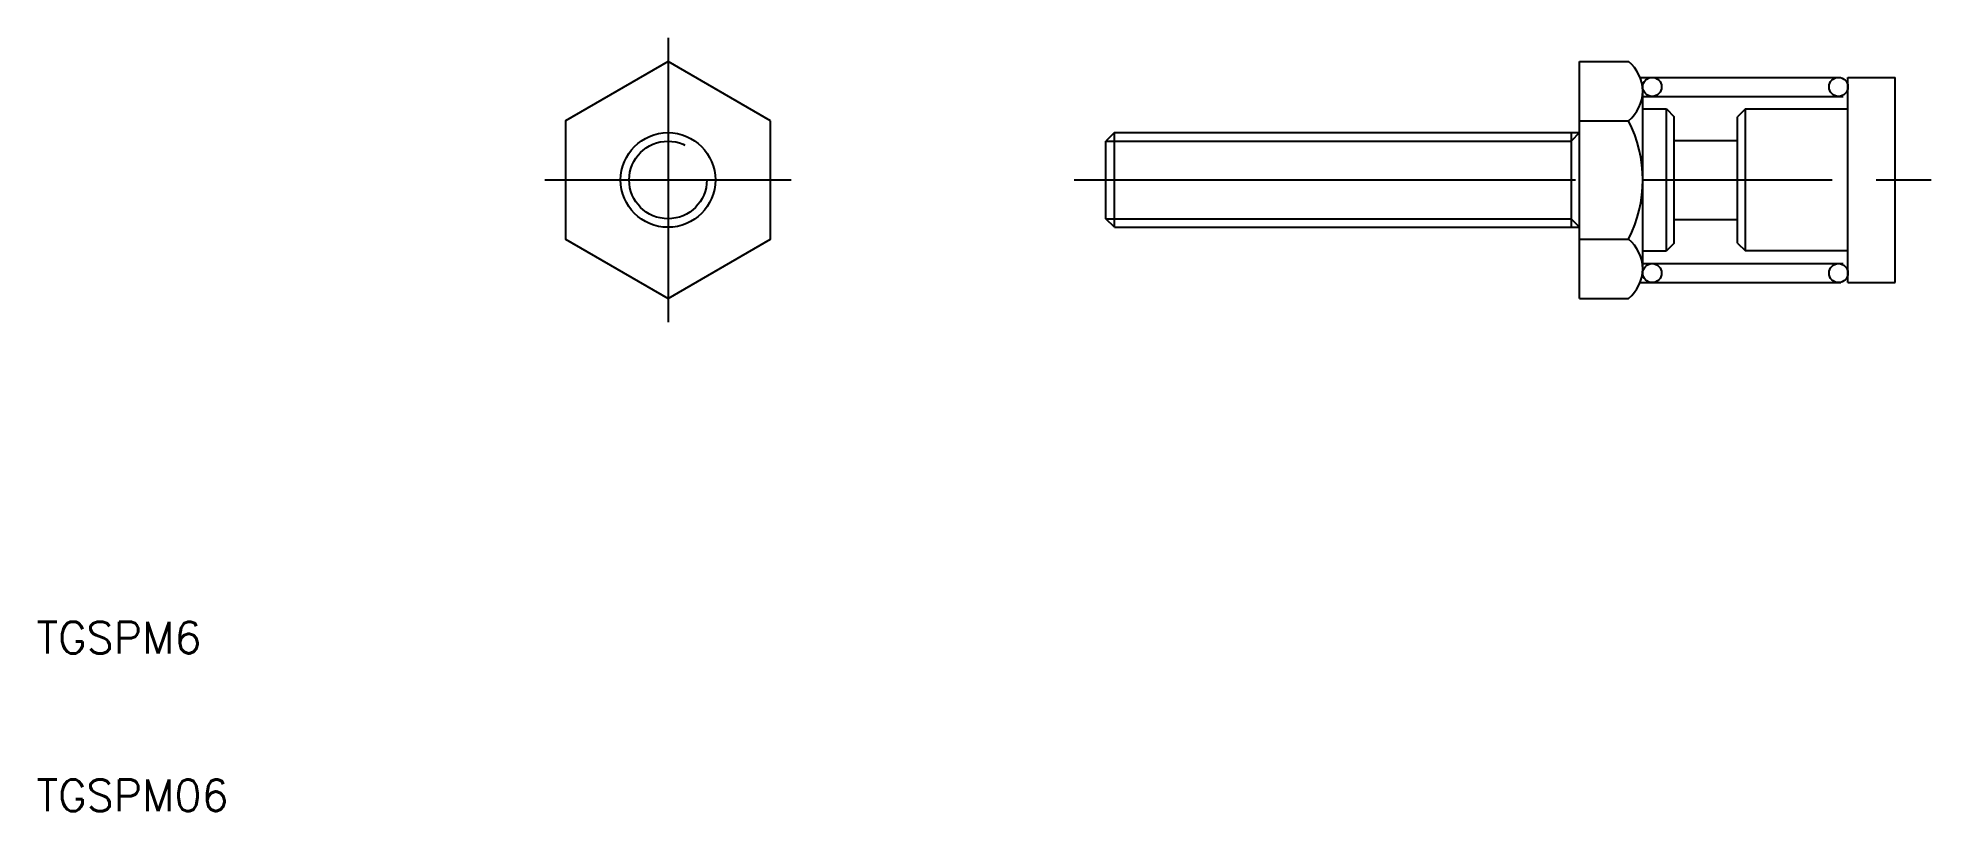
# Model space of a CAD drawing. Extents: x 10 to 130, y 10 to 59.
import ezdxf

# ---------------------------------------------------------------- set-up
doc = ezdxf.new("R2010")
doc.units = 0
doc.linetypes.add('CENTER', pattern=[50.8, 31.75, -6.35, 6.35, -6.35])
doc.linetypes.add('DASHED', pattern=[19.05, 12.7, -6.35])
doc.layers.get('0').update_dxf_attribs({"linetype": 'CONTINUOUS'})
doc.layers.add('CENTER', color=1, linetype='CENTER')
doc.styles.get("Standard").update_dxf_attribs({"font": 'txt.shx', "bigfont": '@extfont2.shx'})

msp = doc.modelspace()

# ---------------------------------------------------------------- linework, layer by layer
at = {"color": 7, "linetype": 'CONTINUOUS'}
for p, q in [((107.74, 42.49), (107.74, 57.51)), ((107.74, 57.51), (108.84, 57.51)), ((107.74, 57.51), (108.84, 57.51)), ((107.74, 57.51), (110.84, 57.51)), ((124.74, 56.5), (127.74, 56.5)), ((124.74, 43.5), (124.74, 56.5)), ((127.74, 43.5), (127.74, 56.5)), ((111.74, 44.37), (111.74, 55.63)), ((111.74, 44.51), (111.74, 55.49)), ((111.74, 54.5), (113.24, 54.5)), ((113.24, 54.5), (113.74, 54)), ((113.24, 45.5), (113.24, 54.5)), ((113.74, 46), (113.74, 54)), ((118.24, 54.5), (117.74, 54)), ((117.74, 46), (117.74, 54)), ((118.24, 54.5), (124.74, 54.5)), ((118.24, 45.5), (118.24, 54.5)), ((78.28, 53), (77.74, 52.46)), ((78.28, 53), (107.74, 53)), ((78.28, 47), (78.28, 53)), ((107.2, 53), (107.2, 47)), ((107.74, 53.75), (110.84, 53.75)), ((77.74, 47.54), (77.74, 52.46)), ((113.74, 52.5), (117.74, 52.5)), ((78.28, 47), (77.74, 47.54)), ((78.28, 47), (107.74, 47)), ((113.74, 47.5), (117.74, 47.5)), ((107.74, 46.25), (110.84, 46.25)), ((113.74, 46), (113.24, 45.5)), ((117.74, 46), (118.24, 45.5)), ((111.74, 45.5), (113.24, 45.5)), ((124.74, 45.5), (118.24, 45.5)), ((124.74, 43.5), (127.74, 43.5)), ((107.74, 42.49), (108.84, 42.49)), ((107.74, 42.49), (110.84, 42.49))]:
    msp.add_line(p, q, dxfattribs=at)
at = {"color": 3, "linetype": 'DASHED'}
for p, q in [((111.58, 56.5), (124.74, 56.5)), ((111.74, 55.3), (124.74, 55.3)), ((111.74, 44.7), (124.74, 44.7)), ((111.58, 43.5), (124.74, 43.5))]:
    msp.add_line(p, q, dxfattribs=at)
at = {"color": 3, "linetype": 'CONTINUOUS'}
for p, q in [((107.74, 53), (107.2, 52.46)), ((77.74, 52.46), (107.2, 52.46)), ((77.74, 47.54), (107.2, 47.54)), ((107.74, 47), (107.2, 47.54))]:
    msp.add_line(p, q, dxfattribs=at)
at = {"color": 7, "linetype": 'CONTINUOUS'}
msp.add_lwpolyline([(56.5, 53.75), (50, 57.51), (43.5, 53.75), (43.5, 46.25), (50, 42.49), (56.5, 46.25)], close=True, dxfattribs=at)
for centre, radius in [((112.34, 55.9), 0.6), ((124.14, 55.9), 0.6), ((50, 50), 3), ((112.34, 44.1), 0.6), ((124.14, 44.1), 0.6)]:
    msp.add_circle(centre, radius, dxfattribs=at)
at = {"color": 3, "linetype": 'DASHED'}
msp.add_circle((50, 50), 2.46, dxfattribs=at)
at = {"color": 7, "linetype": 'CONTINUOUS'}
for centre, radius, start, end in [((109.34, 55.63), 2.4, 308.6761, 51.2668), ((103.48, 50), 8.26, 332.9664, 27.0285), ((109.34, 44.37), 2.4, 308.7332, 51.3239)]:
    msp.add_arc(centre, radius, start, end, dxfattribs=at)
at = {"layer": 'CENTER', "color": 1, "linetype": 'CENTER'}
for p, q in [((50, 59.01), (50, 40.99)), ((42.2, 50), (57.8, 50)), ((75.73, 50), (130.01, 50)), ((111.74, 50), (123.74, 50))]:
    msp.add_line(p, q, dxfattribs=at)

# ---------------------------------------------------------------- texts
at = {"color": 7, "linetype": 'CONTINUOUS'}
for s, p in [('TGSPM6', (10, 20)), ('TGSPM06', (10, 10))]:
    msp.add_text(s, height=2, dxfattribs=at).set_placement(p)

doc.saveas('drawing.dxf')
